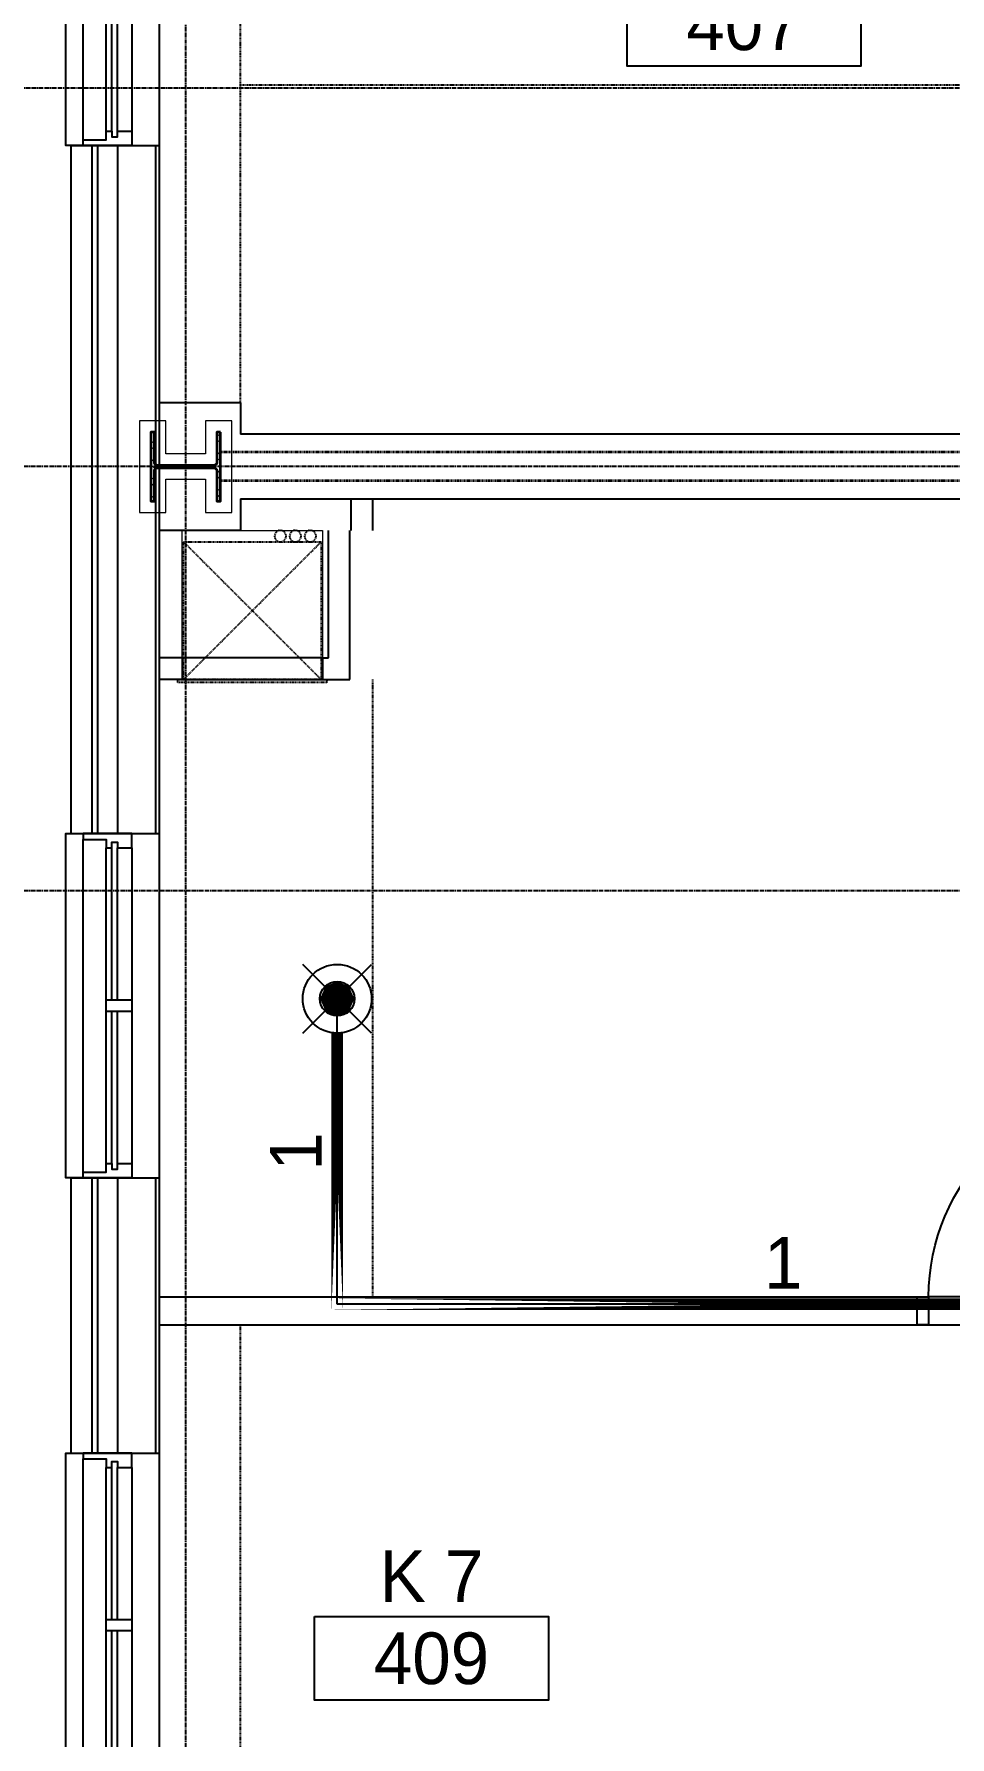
# Model space of a CAD drawing. Header units: inches. Extents: x -6955 to 13123, y -1334 to 3701.
# Drawn here: x 9520.6 to 9680.3, y 1412.1 to 1709 of the extents above; entities that cross this region are included whole.
import ezdxf
from ezdxf.enums import TextEntityAlignment as Align

# ---------------------------------------------------------------- set-up
doc = ezdxf.new("R2010")
doc.units = ezdxf.units.IN
doc.header["$MEASUREMENT"] = 0
doc.linetypes.add('CENTER2', pattern=[1.125, 0.75, -0.125, 0.125, -0.125])
doc.linetypes.add('HIDDEN2', pattern=[0.1875, 0.125, -0.0625])
for name, color, linetype, lineweight in [('A-Detl-Hatch', 1, 'Continuous', 18), ('A-Detl-Wide', 2, 'Continuous', 35), ('S-Detl-Hatch', 1, 'Continuous', 18), ('S-Detl-Wide', 3, 'Continuous', 35)]:
    doc.layers.add(name, color=color, linetype=linetype, lineweight=lineweight)
for name, color, linetype in [('A-Door', 7, 'Continuous'), ('A-Door-Head', 8, 'Continuous'), ('A-Flor-Soffit', 6, 'HIDDEN2'), ('A-Glaz', 7, 'Continuous'), ('A-Glaz-Sill', 8, 'Continuous'), ('A-Grid(SmallScale)', 11, 'CENTER2'), ('A-HVAC', 6, 'HIDDEN2'), ('A-Tag-Rm(Scale)', 7, 'Continuous'), ('A-Wall-Full', 7, 'Continuous'), ('A-Wall-Hatch', 15, 'Continuous'), ('headdn', 7, 'Continuous'), ('PIPEBL', 4, 'Continuous'), ('PIPESPC', 7, 'Continuous'), ('TIDYPIPE', 7, 'Continuous')]:
    doc.layers.add(name, color=color, linetype=linetype)
doc.layers.add('G-Anno-Nplt', color=140, linetype='Continuous', lineweight=18, plot=False)
doc.styles.add('PIPE', font='PIPE.SHX')

# ---------------------------------------------------------------- blocks, each defined once
blk = doc.blocks.new('EXTERIOR WINDOW')
at = {"layer": 'A-Glaz'}
for p, q in [((3829.83, -10349.67), (3856.33, -10349.67)), ((3829.83, -10350.67), (3856.33, -10350.67)), ((3858.33, -10349.67), (3884.83, -10349.67)), ((3858.33, -10350.67), (3884.83, -10350.67)), ((3829.83, -10351.67), (3884.83, -10351.67))]:
    blk.add_line(p, q, dxfattribs=at)
for points in [[(3829.83, -10349.67), (3829.83, -10347.17), (3827.33, -10347.17), (3827.33, -10355.67), (3828.33, -10355.67), (3828.33, -10351.67), (3829.83, -10351.67), (3829.83, -10350.67), (3828.83, -10350.67), (3828.83, -10349.67), (3829.83, -10349.67)], [(3884.83, -10349.67), (3884.83, -10347.17), (3887.33, -10347.17), (3887.33, -10355.67), (3886.33, -10355.67), (3886.33, -10351.67), (3884.83, -10351.67), (3884.83, -10350.67), (3885.83, -10350.67), (3885.83, -10349.67), (3884.83, -10349.67)]]:
    blk.add_lwpolyline(points, dxfattribs=at)
blk.add_lwpolyline([(3858.33, -10347.17), (3856.33, -10347.17), (3856.33, -10351.67), (3858.33, -10351.67)], close=True, dxfattribs=at)
at = {"layer": 'A-Glaz-Sill'}
for p, q in [((3887.33, -10342.42), (3827.33, -10342.42)), ((3884.83, -10347.17), (3829.83, -10347.17)), ((3828.33, -10355.67), (3886.33, -10355.67))]:
    blk.add_line(p, q, dxfattribs=at)
blk.add_lwpolyline([(3827.33, -10355.67), (3827.33, -10358.67), (3887.33, -10358.67), (3887.33, -10355.67)], dxfattribs=at)
blk = doc.blocks.new('4TH FLOOR CORE & SHELL')
at = {"layer": 'A-Wall-Full'}
for p, q in [((2316.5, -14868.75), (2316.5, -14988.75)), ((2316.5, -14868.75), (2331.87, -14868.75)), ((2331.87, -14868.75), (2331.87, -14988.75)), ((2316.5, -14988.75), (2331.87, -14988.75)), ((2316.5, -15048.75), (2316.5, -15096.75)), ((2316.5, -15048.75), (2331.87, -15048.75)), ((2331.87, -15048.75), (2331.87, -15096.75)), ((2316.5, -15096.75), (2331.87, -15096.75))]:
    blk.add_line(p, q, dxfattribs=at)
at = {"layer": 'A-Wall-Hatch'}
for p, q in [((2320.12, -14868.75), (2320.12, -14988.75)), ((2321.12, -14868.75), (2321.12, -14988.75)), ((2324.62, -14868.75), (2324.62, -14988.75)), ((2331.25, -14868.75), (2331.25, -14988.75)), ((2320.12, -15048.75), (2320.12, -15096.75)), ((2321.12, -15048.75), (2321.12, -15096.75)), ((2324.62, -15048.75), (2324.62, -15096.75)), ((2331.25, -15048.75), (2331.25, -15096.75))]:
    blk.add_line(p, q, dxfattribs=at)
at = {"xscale": -1, "rotation": 270}
for p in [(12674.3, -18696.08), (12674.3, -18876.08), (12674.3, -18984.08)]:
    blk.add_blockref('EXTERIOR WINDOW', p, dxfattribs=at)
blk = doc.blocks.new('*U19')
at = {"layer": 'A-Detl-Hatch'}
h = blk.add_hatch(dxfattribs=at)
h.set_pattern_fill('ANSI32', color=256, scale=6, style=0)
h.set_pattern_definition([(45, (0, -6.06), (-1.591, 1.591), []), (45, (1.0607, -6.06), (-1.591, 1.591), [])])
edge = h.paths.add_edge_path()
edge.add_line((6, -12.12), (6, -11.515))
edge.add_line((6, -11.515), (0.795, -11.515))
edge.add_arc((0.795, -10.915), 0.6, 180, 270, ccw=False)
edge.add_line((0.195, -10.915), (0.195, -1.205))
edge.add_arc((0.795, -1.205), 0.6, 90, 180, ccw=False)
edge.add_line((0.795, -0.605), (6, -0.605))
edge.add_line((6, -0.605), (6, 0))
edge.add_line((6, 0), (-6, 0))
edge.add_line((-6, 0), (-6, -0.605))
edge.add_line((-6, -0.605), (-0.795, -0.605))
edge.add_arc((-0.795, -1.205), 0.6, 0, 90, ccw=False)
edge.add_line((-0.195, -1.205), (-0.195, -10.915))
edge.add_arc((-0.795, -10.915), 0.6, 270, 360, ccw=False)
edge.add_line((-0.795, -11.515), (-6, -11.515))
edge.add_line((-6, -11.515), (-6, -12.12))
edge.add_line((-6, -12.12), (6, -12.12))
at = {"color": 0, "linetype": 'ByBlock'}
blk.add_lwpolyline([(6, -12.12), (6, -11.515), (0.795, -11.515, -0.4142136), (0.195, -10.915), (0.195, -1.205, -0.4142136), (0.795, -0.605), (6, -0.605), (6, 0), (-6, 0), (-6, -0.605), (-0.795, -0.605, -0.4142136), (-0.195, -1.205), (-0.195, -10.915, -0.4142136), (-0.795, -11.515), (-6, -11.515), (-6, -12.12)], format="xyb", close=True, dxfattribs=at)
blk = doc.blocks.new('W12X65')
at = {"layer": 'S-Detl-Hatch'}
blk.add_lwpolyline([(13860.59, -7310.28), (13860.59, -7305.67), (13854.79, -7305.67), (13854.79, -7298.76), (13860.59, -7298.76), (13860.59, -7294.16), (13844.59, -7294.16), (13844.59, -7298.76), (13850.4, -7298.76), (13850.4, -7305.67), (13844.59, -7305.67), (13844.59, -7310.28)], close=True, dxfattribs=at)
at = {"layer": 'A-Detl-Wide'}
blk.add_blockref('*U19', (13852.59, -7296.16), dxfattribs=at)
blk = doc.blocks.new('Rm Tag')
blk.add_lwpolyline([(-0.2124, 0.0759), (0.2124, 0.0759), (0.2124, -0.0759), (-0.2124, -0.0759)], close=True)
for p in [(0, 0.2858), (0, 0.1493), (0, 0)]:
    blk.add_attdef('XXX', text='', height=0.0938).set_placement(p, align=Align.MIDDLE_CENTER)
blk = doc.blocks.new('King Suite 7- 07')
at = {"layer": 'A-Flor-Soffit'}
for p, q in [((9.55, 20.23), (9.55, 150.6)), ((181.37, 75.6), (9.55, 75.6))]:
    blk.add_line(p, q, dxfattribs=at)
at = {"layer": 'A-Wall-Full'}
for p, q in [((9.55, 20.23), (-4.64, 20.23)), ((9.55, 20.23), (9.55, 14.73)), ((181.37, 14.73), (9.55, 14.73))]:
    blk.add_line(p, q, dxfattribs=at)
at = {"layer": 'G-Anno-Nplt'}
blk.add_line((-4.64, 279), (-4.64, 20.23), dxfattribs=at)
blk.add_lwpolyline([(-20.89, 125.1), (-4.64, 125.1), (-4.64, 65.11), (-20.89, 65.11)], close=True, dxfattribs=at)
blk = doc.blocks.new('dpend2')
for p, q in [((-6, -6), (6, 6)), ((6, -6), (-6, 6))]:
    blk.add_line(p, q)
for radius in [6, 3]:
    blk.add_circle((0, 0), radius)
for points in [[(0, 0), (0, 3), (-2.12, 2.14)], [(0, 0), (0, 3), (2.12, 2.14)], [(0, 0), (-3, 0), (-2.08, 2.07)], [(0, 0), (-3, 0), (-2.08, -2.07)], [(0, 0), (0, -3), (-2.12, -2.14)], [(0, 0), (3, 0), (2.08, 2.07)], [(0, 0), (3, 0), (2.08, -2.07)], [(0, 0), (0, -3), (2.12, -2.14)]]:
    blk.add_solid(points)
blk = doc.blocks.new('36in door')
blk.add_lwpolyline([(-1.5, -36), (0, -36), (0, 0), (-1.5, 0)], close=True)
blk.add_arc((0, 0), 36, 180, 270)
blk = doc.blocks.new('HVAC UNIT NICHE')
at = {"layer": 'A-Door-Head'}
blk.add_lwpolyline([(4, 0), (28.5, 0), (28.5, -3.75), (4, -3.75)], close=True, dxfattribs=at)
at = {"layer": 'A-HVAC'}
for p, q in [((4.25, 0), (28.25, -24)), ((4.25, -24), (28.25, 0))]:
    blk.add_line(p, q, dxfattribs=at)
for points in [[(3.25, 0), (29.25, 0), (29.25, 0.5), (3.25, 0.5)], [(4.25, -24), (28.25, -24), (28.25, 0), (4.25, 0)]]:
    blk.add_lwpolyline(points, close=True, dxfattribs=at)
for centre in [(21.13, -25), (23.75, -25), (26.36, -25)]:
    blk.add_circle(centre, 1, dxfattribs=at)
at = {"layer": 'A-Wall-Full'}
for p, q in [((4, 0), (0, 0)), ((4, -3.75), (4, 0)), ((28.5, 0), (33.25, 0)), ((28.5, -3.75), (28.5, 0)), ((33.25, 0), (33.25, -26)), ((4, -3.75), (0, -3.75)), ((28.5, -3.75), (29.5, -3.75)), ((29.5, -3.75), (29.5, -26))]:
    blk.add_line(p, q, dxfattribs=at)
at = {"layer": 'G-Anno-Nplt'}
blk.add_lwpolyline([(4, 0), (4, -26), (28.5, -26), (28.5, 0)], close=True, dxfattribs=at)
blk = doc.blocks.new('PIPESPC')
at = {"layer": 'PIPESPC', "style": 'PIPE', "width": 0.9}
blk.add_attdef('SIZE', text='', height=9, dxfattribs=at).set_placement((0, 4.02), align=Align.CENTER)
at = {"layer": 'PIPESPC', "style": 'PIPE', "flags": 1}
blk.add_attdef('SCHED', (25.3, 3.89), '', height=9, dxfattribs=at)

msp = doc.modelspace()

# ---------------------------------------------------------------- linework, layer by layer
at = {"layer": 'A-Door'}
msp.add_lwpolyline([(9674.5555, 1488.8273), (9676.5555, 1488.8273), (9676.5555, 1483.9523), (9674.5555, 1483.9523)], close=True, dxfattribs=at)
at = {"layer": 'A-Door-Head'}
msp.add_lwpolyline([(9712.5555, 1488.8273), (9676.5555, 1488.8273), (9676.5555, 1483.9523), (9712.5555, 1483.9523)], close=True, dxfattribs=at)
at = {"layer": 'A-Flor-Soffit'}
for p, q in [((9579.6591, 1488.8273), (9579.6591, 1596.4523)), ((9556.5932, 1368.0573), (9556.5932, 1483.9523))]:
    msp.add_line(p, q, dxfattribs=at)
at = {"layer": 'A-Grid(SmallScale)'}
for p, q in [((9547.0336, 3132.3201), (9547.0336, 1223.6428)), ((13121.0336, 1699.5773), (9329.8438, 1699.5773)), ((13123.0336, 1633.5773), (9315.0336, 1633.5773)), ((13123.0336, 1559.5773), (9315.0336, 1559.5773))]:
    msp.add_line(p, q, dxfattribs=at)
at = {"layer": 'A-Wall-Full'}
for p, q in [((9556.5936, 1627.9523), (9803.4755, 1627.9523)), ((9556.5936, 1627.9523), (9556.5936, 1622.4523)), ((9575.9091, 1622.4523), (9575.9091, 1627.9523)), ((9579.6591, 1622.4523), (9579.6591, 1627.9523)), ((9556.5936, 1622.4523), (9542.4091, 1622.4523)), ((9542.4091, 1488.8273), (9676.5555, 1488.8273)), ((9676.5555, 1488.8273), (9676.5555, 1483.9523)), ((9542.4091, 1483.9523), (9676.5555, 1483.9523))]:
    msp.add_line(p, q, dxfattribs=at)
at = {"layer": 'G-Anno-Nplt'}
msp.add_line((9542.4091, 1622.4523), (9542.4091, 1368.0573), dxfattribs=at)
for points in [[(9526.1588, 1569.5767), (9542.4086, 1569.5767), (9542.4086, 1509.5773), (9526.1588, 1509.5773)], [(9526.1588, 1461.5767), (9542.4086, 1461.5767), (9542.4086, 1401.5773), (9526.1588, 1401.5773)]]:
    msp.add_lwpolyline(points, close=True, dxfattribs=at)
at = {"layer": 'PIPEBL'}
for p, q in [((9573.4511, 1487.5369), (9573.4511, 1540.7869)), ((9728.9855, 1487.5369), (9573.4511, 1487.5369))]:
    msp.add_line(p, q, dxfattribs=at)
at = {"layer": 'S-Detl-Wide', "linetype": 'HIDDEN2'}
for p, q in [((9806.9755, 1636.0773), (9553.0936, 1636.0773)), ((9806.9755, 1631.0773), (9553.0936, 1631.0773))]:
    msp.add_line(p, q, dxfattribs=at)
at = {"layer": 'TIDYPIPE', "color": 7, "const_width": 2}
for points in [[(9573.4511, 1486.5369), (9573.4511, 1534.7869)], [(9572.4511, 1487.5369), (9728.9855, 1487.5369)]]:
    msp.add_lwpolyline(points, close=True, dxfattribs=at)

# ---------------------------------------------------------------- block references
msp.add_blockref('4TH FLOOR CORE & SHELL', (7210.5342, 16558.3273))
at = {"rotation": 90}
msp.add_blockref('W12X65', (2244.8158, -12219.0174), dxfattribs=at)
at = {"xscale": -1, "rotation": 180}
msp.add_blockref('HVAC UNIT NICHE', (9542.4091, 1596.4523), dxfattribs=at)
at = {"layer": 'A-Door', "xscale": -1, "rotation": 180}
msp.add_blockref('36in door', (9712.5555, 1488.8273), dxfattribs=at)
at = {"layer": 'A-Tag-Rm(Scale)'}
ref = msp.add_blockref('Rm Tag', (9644.3651, 1710.6936), dxfattribs=dict(at, xscale=96, yscale=96, zscale=96))
ref.add_attrib('XXX', 'K 7', dxfattribs={"layer": '0', "height": 9}).set_placement((9644.3651, 1725.0245), align=Align.MIDDLE_CENTER)
ref.add_attrib('XXX', '407', dxfattribs={"layer": '0', "height": 9}).set_placement((9644.3651, 1710.6936), align=Align.MIDDLE_CENTER)
ref = msp.add_blockref('Rm Tag', (9589.8928, 1425.787), dxfattribs=dict(at, xscale=96, yscale=96, zscale=96))
ref.add_attrib('XXX', 'K 7', dxfattribs={"layer": '0', "height": 9}).set_placement((9589.8928, 1440.118), align=Align.MIDDLE_CENTER)
ref.add_attrib('XXX', '409', dxfattribs={"layer": '0', "height": 9}).set_placement((9589.8928, 1425.787), align=Align.MIDDLE_CENTER)
at = {"layer": 'A-Wall-Full'}
msp.add_blockref('King Suite 7- 07', (9547.0453, 1624.4723), dxfattribs=at)
at = {"layer": 'headdn'}
msp.add_blockref('dpend2', (9573.4511, 1540.7869), dxfattribs=at)
at = {"layer": 'PIPESPC'}
ref = msp.add_blockref('PIPESPC', (9573.4511, 1514.1619), dxfattribs=dict(at, rotation=90))
ref.add_attrib('SIZE', '1', dxfattribs={"color": 0, "height": 9, "rotation": 90, "style": 'PIPE'}).set_placement((9573.4511, 1514.1619), align=Align.BOTTOM_CENTER)
ref = msp.add_blockref('PIPESPC', (9651.2183, 1487.5369), dxfattribs=at)
ref.add_attrib('SIZE', '1', dxfattribs={"color": 0, "height": 9, "style": 'PIPE'}).set_placement((9651.2183, 1487.5369), align=Align.BOTTOM_CENTER)

doc.saveas('drawing.dxf')
